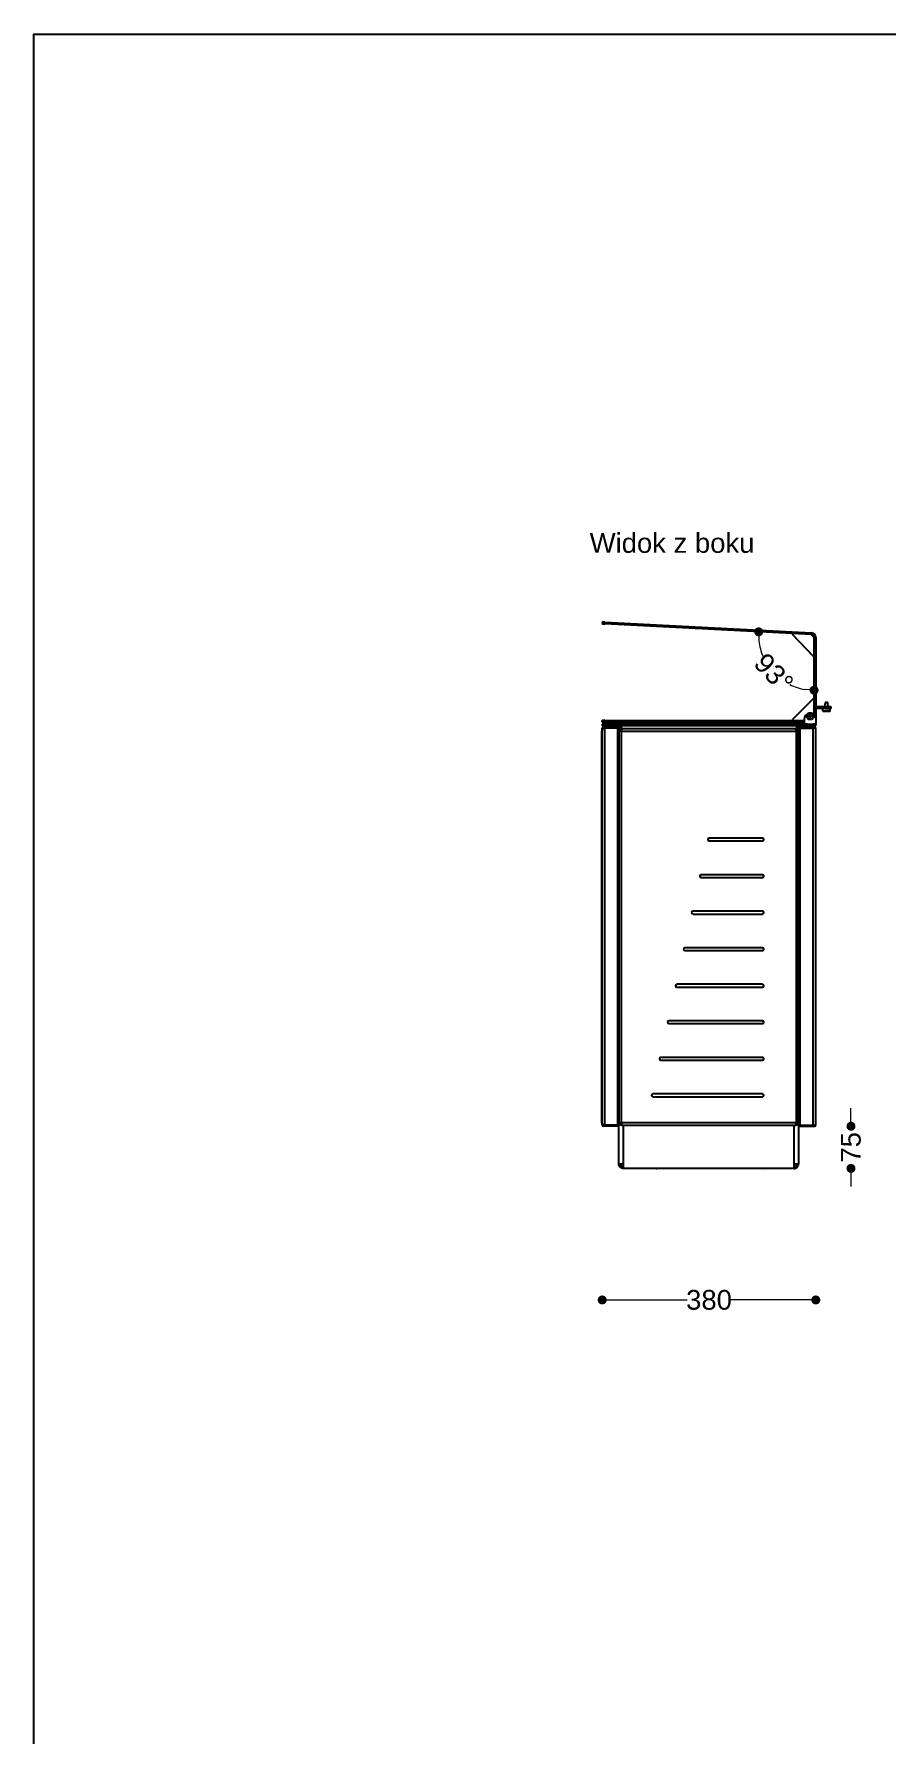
# Model space of a CAD drawing. Header units: millimetres. Extents: x 10366 to 18128, y 24546 to 29685.
# Drawn here: x 10366 to 11882, y 26661 to 29685 of the extents above; entities that cross this region are included whole.
import ezdxf

# ---------------------------------------------------------------- set-up
doc = ezdxf.new("R2010")
doc.units = ezdxf.units.MM
doc.header["$LTSCALE"] = 3
doc.layers.add('DomyÅ›lny', color=7, linetype='Continuous')
doc.styles.get("Standard").update_dxf_attribs({"font": 'arial.ttf'})
doc.dimstyles.new('MATEUSZ', dxfattribs={"dimtxt": 35, "dimasz": 16, "dimexe": 0.18, "dimexo": 0.0625, "dimgap": 0.09, "dimtad": 0, "dimdec": 0, "dimdsep": 46, "dimtxsty": 'Standard', "dimblk": 'DOT', "dimcen": 0.09, "dimse1": 1, "dimse2": 1, "dimadec": 0, "dimazin": 0, "dimtfac": 1, "dimtdec": 0, "dimtofl": 0, "dimtmove": 0, "dimatfit": 3, "dimfxl": 1, "dimtolj": 1, "dimtzin": 0, "dimlwd": 9, "dimlwe": 9, "dimarcsym": 0})

# ---------------------------------------------------------------- blocks, each defined once
blk = doc.blocks.new('_Dot')
at = {"color": 0, "linetype": 'ByBlock', "lineweight": -2}
blk.add_line((-0.5, 0), (-1, 0), dxfattribs=at)
at = {"color": 0, "linetype": 'ByBlock', "const_width": 0.5}
blk.add_lwpolyline([(-0.25, 0, 1), (0.25, 0, 1)], format="xyb", close=True, dxfattribs=at)
blk = doc.blocks.new('*D34')
at = {"color": 0, "lineweight": 9, "transparency": 16777216}
for p, q in [((11393.3, 27432.8), (11528.6, 27432.8)), ((11741.3, 27432.8), (11605.9, 27432.8))]:
    blk.add_line(p, q, dxfattribs=at)
at = {"layer": 'Defpoints', "color": 0, "transparency": 16777216}
for p in [(11377.3, 27743.8), (11757.3, 27743.8), (11757.3, 27432.8)]:
    blk.add_point(p, dxfattribs=at)
at = {"color": 0, "lineweight": 9, "transparency": 16777216, "xscale": 16, "yscale": 16, "zscale": 16, "rotation": 180}
blk.add_blockref('_Dot', (11377.3, 27432.8), dxfattribs=at)
at = {"color": 0, "lineweight": 9, "transparency": 16777216, "xscale": 16, "yscale": 16, "zscale": 16}
blk.add_blockref('_Dot', (11757.3, 27432.8), dxfattribs=at)
at = {"color": 0, "transparency": 16777216, "insert": (11567.3, 27432.8), "char_height": 35, "attachment_point": 5}
blk.add_mtext('\\A1;380', dxfattribs=at)
blk = doc.blocks.new('*D36')
at = {"color": 0, "lineweight": 9, "transparency": 16777216}
for p, q in [((11819.9, 27757.8), (11819.9, 27773.8)), ((11819.9, 27650.8), (11819.9, 27634.8))]:
    blk.add_line(p, q, dxfattribs=at)
at = {"layer": 'Defpoints', "color": 0, "transparency": 16777216}
for p in [(11752.7, 27741.8), (11819.9, 27741.8), (11718.7, 27666.8)]:
    blk.add_point(p, dxfattribs=at)
at = {"color": 0, "lineweight": 9, "transparency": 16777216, "xscale": 16, "yscale": 16, "zscale": 16}
for p, rotation in [((11819.9, 27741.8), 270), ((11819.9, 27666.8), 90)]:
    blk.add_blockref('_Dot', p, dxfattribs=dict(at, rotation=rotation))
at = {"color": 0, "transparency": 16777216, "insert": (11819.9, 27704.3), "char_height": 35, "attachment_point": 5, "rotation": 90}
blk.add_mtext('\\A1;75', dxfattribs=at)
blk = doc.blocks.new('*D38')
at = {"color": 0, "lineweight": 9, "transparency": 16777216}
for start, end in [(186.3, 203.0852), (243.9148, 260.7)]:
    blk.add_arc((11754.2, 28616.1), 98.7, start, end, dxfattribs=at)
at = {"layer": 'Defpoints', "color": 0, "transparency": 16777216}
for p in [(11382.1, 28635.6), (11749.5, 28616.3), (11754.2, 28611.3), (11667.1, 28569.7), (11754.2, 28474)]:
    blk.add_point(p, dxfattribs=at)
at = {"color": 0, "lineweight": 9, "transparency": 16777216, "xscale": 16, "yscale": 16, "zscale": 16}
for p, rotation in [((11655.7, 28621.2), 91.65000915364831), ((11754.2, 28517.4), 355.3499908463567)]:
    blk.add_blockref('_Dot', p, dxfattribs=dict(at, rotation=rotation))
at = {"color": 0, "transparency": 16777216, "insert": (11682.6, 28548.1), "char_height": 35, "attachment_point": 5, "rotation": 313.5}
blk.add_mtext('\\A1;93°', dxfattribs=at)

msp = doc.modelspace()

# ---------------------------------------------------------------- linework, layer by layer
msp.add_lwpolyline([(10366.2, 24552.5), (10366.2, 29684.6), (13995, 29684.6), (13995, 24552.5)], close=True)
at = {"layer": 'DomyÅ›lny'}
for p, q in [((11377.2, 28638.8), (11377.1, 28635.8)), ((11378.7, 28638.7), (11378.5, 28635.7)), ((11382.1, 28635.6), (11382.2, 28638.6)), ((11382.2, 28638.6), (11749.6, 28619.3)), ((11749.5, 28616.3), (11382.1, 28635.6)), ((11752.5, 28577.9), (11715.9, 28616.3)), ((11716, 28616.3), (11752.5, 28577.8)), ((11748.8, 28616.3), (11716.8, 28618)), ((11749.5, 28616), (11754.2, 28611.1)), ((11754.2, 28474), (11754.2, 28611.3)), ((11754.2, 28578.5), (11754.2, 28611.1)), ((11757.2, 28611.3), (11757.2, 28463.8)), ((11752.5, 28502.1), (11715.9, 28465.5)), ((11754.2, 28474), (11754.2, 28501.4)), ((11774.2, 28487.8), (11757.2, 28487.8)), ((11774, 28495.4), (11772.5, 28486.9)), ((11774.2, 28487.8), (11774.2, 28484.8)), ((11778, 28495.4), (11778.4, 28493.3)), ((11778.4, 28493.3), (11779.5, 28486.9)), ((11784.2, 28487.8), (11784.2, 28484.8)), ((11377.2, 28460.8), (11377.2, 28463.8)), ((11377.3, 28456.8), (11377.3, 28453.8)), ((11378.7, 28456.8), (11378.7, 28453.8)), ((11382.2, 28463.8), (11737.2, 28463.8)), ((11382.2, 28460.8), (11382.2, 28463.8)), ((11382.2, 28460.8), (11737.2, 28460.8)), ((11382.3, 28456.8), (11402.2, 28456.8)), ((11382.3, 28453.8), (11382.3, 28456.8)), ((11386.2, 28461.4), (11386.2, 28456.8)), ((11398.2, 28461.4), (11398.2, 28456.8)), ((11402.2, 28453.8), (11402.2, 28456.8)), ((11402.2, 28456.8), (11732.2, 28456.8)), ((11402.2, 28453.8), (11402.2, 28456.8)), ((11716.6, 28463.8), (11737.2, 28463.8)), ((11732.2, 28456.8), (11752.2, 28456.8)), ((11732.2, 28456.8), (11732.2, 28453.8)), ((11732.2, 28453.8), (11732.2, 28456.8)), ((11737.2, 28456.8), (11737.2, 28466.8)), ((11742.5, 28456.8), (11737.2, 28456.8)), ((11742.5, 28456.8), (11742.5, 28453.8)), ((11757.2, 28456.8), (11752, 28456.8)), ((11752, 28456.8), (11752, 28453.8)), ((11752.2, 28456.8), (11752.2, 28453.8)), ((11755.8, 28456.8), (11755.8, 28453.8)), ((11774.2, 28484.8), (11757.2, 28484.8)), ((11757.2, 28466.8), (11757.2, 28456.8)), ((11757.2, 28453.8), (11757.2, 28456.8)), ((11770, 28480.2), (11770, 28484.8)), ((11782, 28484.8), (11782, 28480.2)), ((11376.8, 27748), (11376.8, 28444.7)), ((11377.3, 27743.8), (11377.3, 28449.8)), ((11405.3, 28451.8), (11381.7, 28451.8)), ((11405.3, 28449.8), (11381.7, 28449.8)), ((11381.7, 27743.8), (11381.7, 28449.8)), ((11402.2, 28453.8), (11382.3, 28453.8)), ((11389.2, 28451.8), (11388.7, 28454.7)), ((11395.6, 28453.8), (11395.2, 28451.8)), ((11732.2, 28453.8), (11402.2, 28453.8)), ((11405.3, 27743.8), (11405.3, 28449.8)), ((11407.3, 27743.8), (11407.3, 28449.8)), ((11408.8, 28447), (11407.3, 28447)), ((11408.8, 28444.7), (11408.8, 28447)), ((11409.1, 28447.3), (11409.1, 28448.8)), ((11409.1, 28448.8), (11411.4, 28448.8)), ((11411.4, 28447.3), (11409.1, 28447.3)), ((11722.1, 28448.8), (11411.4, 28448.8)), ((11411.4, 27748), (11411.4, 28444.7)), ((11411.4, 28444.7), (11722.1, 28444.7)), ((11722.1, 28448.8), (11724.4, 28448.8)), ((11722.1, 28447.3), (11724.4, 28447.3)), ((11722.1, 28444.7), (11722.1, 27748)), ((11724.4, 28447.3), (11724.4, 28448.8)), ((11724.8, 28447), (11726.3, 28447)), ((11724.8, 28444.7), (11724.8, 28447)), ((11724.8, 28444.7), (11726.3, 28444.7)), ((11726.3, 28447), (11726.3, 28444.7)), ((11726.3, 27748), (11726.3, 28444.7)), ((11727.2, 27743.8), (11727.2, 28449.8)), ((11729.2, 28451.8), (11752.7, 28451.8)), ((11729.2, 28449.8), (11752.7, 28449.8)), ((11729.2, 27743.8), (11729.2, 28449.8)), ((11752.2, 28453.8), (11732.2, 28453.8)), ((11742.5, 28453.8), (11752, 28453.8)), ((11752.7, 27743.8), (11752.7, 28449.8)), ((11757.2, 27743.8), (11757.2, 28449.8)), ((11727.2, 28403.8), (11726.3, 28403.8)), ((11662.5, 28254.3), (11567.5, 28254.3)), ((11567.5, 28249.3), (11662.5, 28249.3)), ((11662.5, 28189.3), (11553.2, 28189.3)), ((11553.2, 28184.3), (11662.5, 28184.3)), ((11662.5, 28124.3), (11538.9, 28124.3)), ((11538.9, 28119.3), (11662.5, 28119.3)), ((11662.5, 28059.3), (11524.6, 28059.3)), ((11524.6, 28054.3), (11662.5, 28054.3)), ((11662.5, 27994.3), (11510.3, 27994.3)), ((11510.3, 27989.3), (11662.5, 27989.3)), ((11662.5, 27929.3), (11496.1, 27929.3)), ((11496.1, 27924.3), (11662.5, 27924.3)), ((11662.5, 27864.3), (11481.8, 27864.3)), ((11481.8, 27859.3), (11662.5, 27859.3)), ((11662.5, 27799.3), (11467.5, 27799.3)), ((11467.5, 27794.3), (11662.5, 27794.3)), ((11726.8, 27791.8), (11726.8, 27674.8)), ((11405.3, 27743.8), (11381.7, 27743.8)), ((11405.3, 27741.8), (11381.7, 27741.8)), ((11406.8, 27674.8), (11406.8, 27742.5)), ((11408.8, 27745.7), (11407.3, 27745.7)), ((11408.8, 27748), (11408.8, 27745.7)), ((11409.1, 27745.3), (11409.1, 27743.8)), ((11411.4, 27745.3), (11409.1, 27745.3)), ((11411.4, 27743.8), (11409.1, 27743.8)), ((11722.1, 27748), (11411.4, 27748)), ((11411.4, 27745.3), (11411.4, 27743.8)), ((11411.4, 27743.8), (11722.1, 27743.8)), ((11414.8, 27743.8), (11414.8, 27674.8)), ((11718.7, 27674.8), (11718.7, 27743.8)), ((11722.1, 27745.3), (11722.1, 27743.8)), ((11722.1, 27745.3), (11724.4, 27745.3)), ((11724.4, 27743.8), (11722.1, 27743.8)), ((11724.4, 27745.3), (11724.4, 27743.8)), ((11724.8, 27748), (11726.3, 27748)), ((11724.8, 27748), (11724.8, 27745.7)), ((11724.8, 27745.7), (11726.3, 27745.7)), ((11726.3, 27748), (11726.3, 27745.7)), ((11729.2, 27743.8), (11752.7, 27743.8)), ((11729.2, 27741.8), (11752.7, 27741.8)), ((11409.8, 27674.8), (11409.8, 27668.6)), ((11414.8, 27674.8), (11414.8, 27666.8)), ((11718.7, 27666.8), (11718.7, 27674.8)), ((11723.8, 27668.6), (11723.8, 27674.8)), ((11566.8, 27666.8), (11414.8, 27666.8)), ((11718.7, 27666.8), (11566.8, 27666.8))]:
    msp.add_line(p, q, dxfattribs=at)
for points in [[(11378.7, 28638.7, 0), (11377.2, 28638.8, 0)], [(11382.2, 28638.6, 0), (11378.7, 28638.7, 0)], [(11377.1, 28635.8, 0), (11377.1, 28635.8, 0), (11377.1, 28635.8, 0), (11377.1, 28635.8, 0), (11377.1, 28635.8, 0), (11377.1, 28635.8, 0), (11377.1, 28635.8, 0), (11377.1, 28635.8, 0), (11377.1, 28635.8, 0), (11377.1, 28635.8, 0), (11377.1, 28635.8, 0), (11377.1, 28635.8, 0), (11377.1, 28635.8, 0), (11377.1, 28635.8, 0), (11377.1, 28635.8, 0), (11377.2, 28635.8, 0), (11378.5, 28635.7, 0)], [(11378.5, 28635.7, 0), (11382.1, 28635.6, 0)], [(11748.8, 28616.3, 0), (11748.9, 28616.3, 0), (11749, 28616.3, 0), (11749.1, 28616.3, 0), (11749.2, 28616.3, 0)], [(11781.3, 28487.8, 0), (11784, 28487.8, 0), (11784.2, 28487.8, 0), (11784.2, 28487.8, 0), (11784.2, 28487.8, 0), (11784.2, 28487.8, 0), (11784.2, 28487.8, 0), (11784.2, 28487.8, 0), (11784.2, 28487.8, 0), (11784.2, 28487.8, 0), (11784.2, 28487.8, 0), (11784.2, 28487.8, 0), (11784.2, 28487.8, 0), (11784.2, 28487.8, 0), (11784.2, 28487.8, 0), (11784.2, 28487.8, 0), (11784.2, 28487.8, 0), (11784.2, 28487.8, 0), (11784.2, 28487.8, 0), (11784.2, 28487.8, 0), (11784.2, 28487.8, 0), (11784.2, 28487.8, 0), (11784.1, 28487.8, 0), (11783.5, 28487.8, 0), (11781.4, 28487.8, 0), (11774.2, 28487.8, 0)], [(11382.2, 28463.8, 0), (11377.2, 28463.8, 0)], [(11377.2, 28460.8, 0), (11377.2, 28460.8, 0), (11377.2, 28460.8, 0), (11377.2, 28460.8, 0), (11377.2, 28460.8, 0), (11377.2, 28460.8, 0), (11377.2, 28460.8, 0), (11377.2, 28460.8, 0), (11377.2, 28460.8, 0), (11377.2, 28460.8, 0), (11377.2, 28460.8, 0), (11377.2, 28460.8, 0), (11377.2, 28460.8, 0), (11377.2, 28460.8, 0), (11377.3, 28460.8, 0), (11377.4, 28460.8, 0), (11377.8, 28460.8, 0), (11382.2, 28460.8, 0)], [(11378.7, 28456.8, 0), (11377.3, 28456.8, 0)], [(11382.3, 28456.8, 0), (11378.7, 28456.8, 0)], [(11747.2, 28472.6, 0), (11745.7, 28471.7, 0)], [(11745.7, 28471.7, 0), (11745.7, 28470, 0)], [(11745.7, 28470, 0), (11747.2, 28469.1, 0)], [(11748.7, 28471.7, 0), (11747.2, 28472.6, 0)], [(11747.2, 28469.1, 0), (11748.7, 28470, 0)], [(11748.7, 28470, 0), (11748.7, 28471.7, 0)], [(11755.8, 28456.8, 0), (11752.2, 28456.8, 0)], [(11774.2, 28484.8, 0), (11783.5, 28484.8, 0), (11784.2, 28484.8, 0), (11784.2, 28484.8, 0), (11784.2, 28484.8, 0), (11784.2, 28484.8, 0), (11784.2, 28484.8, 0), (11784.2, 28484.8, 0), (11784.2, 28484.8, 0), (11784.2, 28484.8, 0), (11784.2, 28484.8, 0), (11784.2, 28484.8, 0), (11784.2, 28484.8, 0), (11784.2, 28484.8, 0), (11784.2, 28484.8, 0), (11784.2, 28484.8, 0), (11784.2, 28484.8, 0), (11784.2, 28484.8, 0), (11784.2, 28484.8, 0), (11784.2, 28484.8, 0), (11784.2, 28484.8, 0), (11784.2, 28484.8, 0), (11784.2, 28484.8, 0), (11784.1, 28484.8, 0), (11783.5, 28484.8, 0), (11781.3, 28484.8, 0)], [(11377.3, 28453.8, 0), (11377.3, 28453.8, 0), (11377.3, 28453.8, 0), (11377.3, 28453.8, 0), (11377.3, 28453.8, 0), (11377.3, 28453.8, 0), (11377.3, 28453.8, 0), (11377.3, 28453.8, 0), (11377.3, 28453.8, 0), (11377.3, 28453.8, 0), (11377.3, 28453.8, 0), (11377.3, 28453.8, 0), (11377.3, 28453.8, 0), (11377.3, 28453.8, 0), (11377.3, 28453.8, 0), (11377.4, 28453.8, 0), (11377.9, 28453.8, 0), (11378.7, 28453.8, 0)], [(11377.3, 28449.8, 0), (11377.3, 28449.8, 0), (11377.3, 28449.8, 0), (11377.3, 28449.8, 0), (11377.3, 28449.8, 0), (11377.3, 28449.8, 0), (11377.3, 28449.8, 0), (11377.3, 28449.8, 0), (11377.3, 28449.8, 0), (11377.3, 28449.8, 0), (11377.3, 28449.8, 0), (11377.3, 28449.8, 0), (11377.3, 28449.8, 0), (11377.3, 28449.8, 0), (11377.3, 28449.8, 0), (11377.4, 28449.8, 0), (11377.8, 28449.8, 0), (11381.7, 28449.8, 0)], [(11378.7, 28453.8, 0), (11382.3, 28453.8, 0)], [(11379.3, 28451.8, 0), (11379.3, 28451.8, 0), (11379.3, 28451.8, 0), (11379.3, 28451.8, 0), (11379.3, 28451.8, 0), (11379.3, 28451.8, 0), (11379.3, 28451.8, 0), (11379.3, 28451.8, 0), (11379.3, 28451.8, 0), (11379.3, 28451.8, 0), (11379.3, 28451.8, 0), (11379.3, 28451.8, 0), (11379.3, 28451.8, 0), (11379.3, 28451.8, 0), (11379.3, 28451.8, 0), (11379.6, 28451.8, 0), (11381.7, 28451.8, 0)], [(11381.7, 28449.8, 0), (11381.7, 28451.8, 0)], [(11405.3, 28451.8, 0), (11405.3, 28451.8, 0), (11405.3, 28451.8, 0), (11405.3, 28451.8, 0), (11405.3, 28451.8, 0), (11405.3, 28451.8, 0), (11405.3, 28451.8, 0), (11405.3, 28451.8, 0), (11405.3, 28451.8, 0), (11405.3, 28451.8, 0), (11405.3, 28451.8, 0), (11405.3, 28451.8, 0), (11405.3, 28451.8, 0), (11405.3, 28451.8, 0), (11405.3, 28451.8, 0), (11405.3, 28451.8, 0), (11405.3, 28451.6, 0), (11405.3, 28449.8, 0)], [(11405.3, 28449.8, 0), (11407.3, 28449.8, 0)], [(11411.4, 28444.7, 0), (11407.3, 28444.7, 0)], [(11409.1, 28444.7, 0), (11409.1, 28447.3, 0)], [(11410.3, 28448.8, 0), (11410.3, 28453.8, 0)], [(11410.7, 28453.8, 0), (11410.7, 28453.8, 0), (11410.7, 28453.8, 0), (11410.7, 28453.8, 0), (11410.7, 28453.8, 0), (11410.7, 28453.8, 0), (11410.7, 28453.8, 0), (11410.7, 28453.8, 0), (11410.7, 28453.8, 0), (11410.7, 28453.8, 0), (11410.7, 28453.8, 0), (11410.7, 28453.8, 0), (11410.7, 28453.8, 0), (11410.7, 28453.8, 0), (11410.7, 28453.8, 0), (11410.7, 28453.7, 0), (11410.7, 28453.2, 0), (11410.7, 28448.8, 0)], [(11411.4, 28448.8, 0), (11411.4, 28448.8, 0), (11411.4, 28448.8, 0), (11411.4, 28448.8, 0), (11411.4, 28448.8, 0), (11411.4, 28448.8, 0), (11411.4, 28448.8, 0), (11411.4, 28448.8, 0), (11411.4, 28448.8, 0), (11411.4, 28448.8, 0), (11411.4, 28448.8, 0), (11411.4, 28448.8, 0), (11411.4, 28448.8, 0), (11411.4, 28448.8, 0), (11411.4, 28448.8, 0), (11411.4, 28448.7, 0), (11411.4, 28448.3, 0), (11411.4, 28444.7, 0)], [(11722.1, 28444.7, 0), (11722.1, 28448.8, 0)], [(11726.3, 28444.7, 0), (11726.3, 28444.7, 0), (11726.3, 28444.7, 0), (11726.3, 28444.7, 0), (11726.3, 28444.7, 0), (11726.3, 28444.7, 0), (11726.3, 28444.7, 0), (11726.3, 28444.7, 0), (11726.3, 28444.7, 0), (11726.3, 28444.7, 0), (11726.3, 28444.7, 0), (11726.3, 28444.7, 0), (11726.3, 28444.7, 0), (11726.2, 28444.7, 0), (11726.2, 28444.7, 0), (11726.1, 28444.7, 0), (11725.7, 28444.7, 0), (11722.1, 28444.7, 0)], [(11723.7, 28448.8, 0), (11723.7, 28453.8, 0)], [(11724.2, 28453.8, 0), (11724.2, 28448.8, 0)], [(11724.4, 28444.7, 0), (11724.4, 28447.3, 0)], [(11729.2, 28449.8, 0), (11727.2, 28449.8, 0)], [(11729.2, 28451.8, 0), (11729.2, 28451.8, 0), (11729.2, 28451.8, 0), (11729.2, 28451.8, 0), (11729.2, 28451.8, 0), (11729.2, 28451.8, 0), (11729.2, 28451.8, 0), (11729.2, 28451.8, 0), (11729.2, 28451.8, 0), (11729.2, 28451.8, 0), (11729.2, 28451.8, 0), (11729.2, 28451.8, 0), (11729.2, 28451.8, 0), (11729.2, 28451.8, 0), (11729.2, 28451.8, 0), (11729.2, 28451.8, 0), (11729.2, 28451.6, 0), (11729.2, 28449.8, 0)], [(11752.2, 28453.8, 0), (11755.8, 28453.8, 0)], [(11755.2, 28451.8, 0), (11755.2, 28451.8, 0), (11755.2, 28451.8, 0), (11755.2, 28451.8, 0), (11755.2, 28451.8, 0), (11755.2, 28451.8, 0), (11755.2, 28451.8, 0), (11755.2, 28451.8, 0), (11755.2, 28451.8, 0), (11755.2, 28451.8, 0), (11755.2, 28451.8, 0), (11755.2, 28451.8, 0), (11755.2, 28451.8, 0), (11755.2, 28451.8, 0), (11755.2, 28451.8, 0), (11755.1, 28451.8, 0), (11754.9, 28451.8, 0), (11752.7, 28451.8, 0)], [(11752.7, 28449.8, 0), (11752.7, 28451.8, 0)], [(11757.2, 28449.8, 0), (11757.2, 28449.8, 0), (11757.2, 28449.8, 0), (11757.2, 28449.8, 0), (11757.2, 28449.8, 0), (11757.2, 28449.8, 0), (11757.2, 28449.8, 0), (11757.2, 28449.8, 0), (11757.2, 28449.8, 0), (11757.2, 28449.8, 0), (11757.2, 28449.8, 0), (11757.2, 28449.8, 0), (11757.2, 28449.8, 0), (11757.2, 28449.8, 0), (11757.2, 28449.8, 0), (11757.1, 28449.8, 0), (11756.7, 28449.8, 0), (11752.7, 28449.8, 0)], [(11755.8, 28453.8, 0), (11756.9, 28453.8, 0), (11757.1, 28453.8, 0), (11757.2, 28453.8, 0), (11757.2, 28453.8, 0), (11757.2, 28453.8, 0), (11757.2, 28453.8, 0), (11757.2, 28453.8, 0), (11757.2, 28453.8, 0), (11757.2, 28453.8, 0), (11757.2, 28453.8, 0), (11757.2, 28453.8, 0), (11757.2, 28453.8, 0), (11757.2, 28453.8, 0), (11757.2, 28453.8, 0), (11757.2, 28453.8, 0), (11757.2, 28453.8, 0), (11757.2, 28453.8, 0), (11757.2, 28453.8, 0)], [(11381.7, 27743.8, 0), (11378.6, 27743.8, 0), (11377.6, 27743.8, 0), (11377.3, 27743.8, 0), (11377.3, 27743.8, 0), (11377.3, 27743.8, 0), (11377.3, 27743.8, 0), (11377.3, 27743.8, 0), (11377.3, 27743.8, 0), (11377.3, 27743.8, 0), (11377.3, 27743.8, 0), (11377.3, 27743.8, 0), (11377.3, 27743.8, 0), (11377.3, 27743.8, 0), (11377.3, 27743.8, 0), (11377.3, 27743.8, 0), (11377.3, 27743.8, 0), (11377.3, 27743.8, 0), (11377.3, 27743.8, 0)], [(11381.7, 27741.8, 0), (11379.3, 27741.8, 0)], [(11381.7, 27743.8, 0), (11381.7, 27741.8, 0)], [(11407.3, 27743.8, 0), (11407.3, 27743.8, 0), (11407.3, 27743.8, 0), (11407.3, 27743.8, 0), (11407.3, 27743.8, 0), (11407.3, 27743.8, 0), (11407.3, 27743.8, 0), (11407.3, 27743.8, 0), (11407.3, 27743.8, 0), (11407.3, 27743.8, 0), (11407.3, 27743.8, 0), (11407.3, 27743.8, 0), (11407.3, 27743.8, 0), (11407.2, 27743.8, 0), (11407.2, 27743.8, 0), (11407, 27743.8, 0), (11405.3, 27743.8, 0)], [(11405.3, 27743.8, 0), (11405.3, 27741.8, 0)], [(11407.3, 27748, 0), (11407.3, 27748, 0), (11407.3, 27748, 0), (11407.3, 27748, 0), (11407.3, 27748, 0), (11407.3, 27748, 0), (11407.3, 27748, 0), (11407.3, 27748, 0), (11407.3, 27748, 0), (11407.3, 27748, 0), (11407.3, 27748, 0), (11407.3, 27748, 0), (11407.3, 27748, 0), (11407.3, 27748, 0), (11407.3, 27748, 0), (11407.4, 27748, 0), (11407.8, 27748, 0), (11411.4, 27748, 0)], [(11409.1, 27748, 0), (11409.1, 27745.3, 0)], [(11411.4, 27748, 0), (11411.4, 27743.8, 0)], [(11722.1, 27743.8, 0), (11722.1, 27743.8, 0), (11722.1, 27743.8, 0), (11722.1, 27743.8, 0), (11722.1, 27743.8, 0), (11722.1, 27743.8, 0), (11722.1, 27743.8, 0), (11722.1, 27743.8, 0), (11722.1, 27743.8, 0), (11722.1, 27743.8, 0), (11722.1, 27743.8, 0), (11722.1, 27743.8, 0), (11722.1, 27743.8, 0), (11722.1, 27743.8, 0), (11722.1, 27743.9, 0), (11722.1, 27743.9, 0), (11722.1, 27744.3, 0), (11722.1, 27748, 0)], [(11722.1, 27748, 0), (11726.3, 27748, 0)], [(11724.4, 27748, 0), (11724.4, 27745.3, 0)], [(11727.2, 27743.8, 0), (11727.2, 27743.8, 0), (11727.2, 27743.8, 0), (11727.2, 27743.8, 0), (11727.2, 27743.8, 0), (11727.2, 27743.8, 0), (11727.2, 27743.8, 0), (11727.2, 27743.8, 0), (11727.2, 27743.8, 0), (11727.2, 27743.8, 0), (11727.2, 27743.8, 0), (11727.2, 27743.8, 0), (11727.2, 27743.8, 0), (11727.2, 27743.8, 0), (11727.2, 27743.8, 0), (11727.3, 27743.8, 0), (11727.5, 27743.8, 0), (11729.2, 27743.8, 0)], [(11729.2, 27743.8, 0), (11729.2, 27741.8, 0)], [(11752.7, 27743.8, 0), (11755.9, 27743.8, 0), (11756.9, 27743.8, 0), (11757.1, 27743.8, 0), (11757.2, 27743.8, 0), (11757.2, 27743.8, 0), (11757.2, 27743.8, 0), (11757.2, 27743.8, 0), (11757.2, 27743.8, 0), (11757.2, 27743.8, 0), (11757.2, 27743.8, 0), (11757.2, 27743.8, 0), (11757.2, 27743.8, 0), (11757.2, 27743.8, 0), (11757.2, 27743.8, 0), (11757.2, 27743.8, 0), (11757.2, 27743.8, 0), (11757.2, 27743.8, 0), (11757.2, 27743.8, 0)], [(11752.7, 27743.8, 0), (11752.7, 27741.8, 0)], [(11752.7, 27741.8, 0), (11755.2, 27741.8, 0)], [(11406.8, 27674.8, 0), (11406.8, 27674.8, 0), (11406.8, 27674.8, 0), (11406.8, 27674.8, 0), (11406.8, 27674.8, 0), (11406.8, 27674.8, 0), (11406.8, 27674.8, 0), (11406.8, 27674.8, 0), (11406.8, 27674.8, 0), (11406.8, 27674.8, 0), (11406.8, 27674.8, 0), (11406.8, 27674.8, 0), (11406.8, 27674.8, 0), (11406.8, 27674.8, 0), (11406.8, 27674.8, 0), (11407, 27674.8, 0), (11407.7, 27674.8, 0), (11414.8, 27674.8, 0)], [(11409.8, 27668.6, 0), (11409.1, 27669.2, 0), (11408.5, 27669.9, 0), (11408, 27670.6, 0), (11407.6, 27671.4, 0), (11407.2, 27672.2, 0), (11407, 27673.1, 0), (11406.8, 27673.9, 0), (11406.8, 27674.8, 0)], [(11409.8, 27674.8, 0), (11409.8, 27674.4, 0), (11409.9, 27673.9, 0), (11410, 27673.4, 0), (11410.1, 27672.9, 0), (11410.4, 27672.5, 0), (11410.6, 27672.1, 0), (11410.9, 27671.7, 0), (11411.2, 27671.3, 0), (11411.6, 27671, 0), (11412, 27670.7, 0), (11412.4, 27670.4, 0), (11412.9, 27670.2, 0), (11413.3, 27670, 0), (11413.8, 27669.9, 0), (11414.3, 27669.8, 0), (11414.8, 27669.8, 0)], [(11414.8, 27666.8, 0), (11413.4, 27666.9, 0), (11412.1, 27667.3, 0), (11410.9, 27667.8, 0), (11409.8, 27668.6, 0)], [(11718.7, 27674.8, 0), (11726.8, 27674.8, 0)], [(11723.8, 27674.8, 0), (11723.7, 27674.4, 0), (11723.7, 27673.9, 0), (11723.5, 27673.4, 0), (11723.4, 27672.9, 0), (11723.2, 27672.5, 0), (11722.9, 27672.1, 0), (11722.6, 27671.7, 0), (11722.3, 27671.3, 0), (11721.9, 27671, 0), (11721.5, 27670.7, 0), (11721.1, 27670.4, 0), (11720.7, 27670.2, 0), (11720.2, 27670, 0), (11719.7, 27669.9, 0), (11719.2, 27669.8, 0), (11718.7, 27669.8, 0)], [(11718.7, 27666.8, 0), (11720.1, 27666.9, 0), (11721.4, 27667.3, 0), (11722.6, 27667.8, 0), (11723.8, 27668.6, 0)], [(11723.8, 27668.6, 0), (11724.4, 27669.2, 0), (11725, 27669.9, 0), (11725.5, 27670.6, 0), (11726, 27671.4, 0), (11726.3, 27672.2, 0), (11726.6, 27673.1, 0), (11726.7, 27673.9, 0), (11726.8, 27674.8, 0)]]:
    msp.add_polyline3d(points, dxfattribs=at)
for points in [[(11774, 28495.4, 0), (11774, 28495.4, 0), (11774, 28495.4, 0), (11774, 28495.4, 0), (11774, 28495.4, 0), (11774, 28495.4, 0), (11774, 28495.4, 0), (11774, 28495.4, 0), (11774, 28495.4, 0), (11774, 28495.4, 0), (11774, 28495.4, 0), (11774, 28495.4, 0), (11774.1, 28495.4, 0), (11774.1, 28495.4, 0), (11774.3, 28495.4, 0), (11777.7, 28495.4, 0), (11778, 28495.4, 0), (11778, 28495.4, 0), (11778, 28495.4, 0), (11778, 28495.4, 0), (11778, 28495.4, 0), (11778, 28495.4, 0), (11778, 28495.4, 0), (11778, 28495.4, 0), (11778, 28495.4, 0), (11778, 28495.4, 0), (11778, 28495.4, 0), (11778, 28495.4, 0), (11778, 28495.4, 0), (11778, 28495.4, 0), (11778, 28495.4, 0), (11778, 28495.4, 0), (11778, 28495.4, 0), (11778, 28495.4, 0), (11778, 28495.4, 0), (11778, 28495.4, 0), (11777.8, 28495.4, 0)], [(11770, 28480.2, 0), (11770, 28480.2, 0), (11770, 28480.2, 0), (11770, 28480.2, 0), (11770, 28480.2, 0), (11770, 28480.2, 0), (11770, 28480.2, 0), (11770, 28480.2, 0), (11770, 28480.2, 0), (11770, 28480.2, 0), (11770, 28480.2, 0), (11770.1, 28480.2, 0), (11770.1, 28480.2, 0), (11770.2, 28480.2, 0), (11770.8, 28480.2, 0), (11781.1, 28480.2, 0), (11782, 28480.2, 0), (11782, 28480.2, 0), (11782, 28480.2, 0), (11782, 28480.2, 0), (11782, 28480.2, 0), (11782, 28480.2, 0), (11782, 28480.2, 0), (11782, 28480.2, 0), (11782, 28480.2, 0), (11782, 28480.2, 0), (11782, 28480.2, 0), (11782, 28480.2, 0), (11782, 28480.2, 0), (11782, 28480.2, 0), (11782, 28480.2, 0), (11782, 28480.2, 0), (11782, 28480.2, 0), (11782, 28480.2, 0), (11782, 28480.2, 0), (11781.9, 28480.2, 0), (11781.3, 28480.2, 0)]]:
    msp.add_polyline3d(points, close=True, dxfattribs=at)
for radius in [5.75, 5.75, 4.75]:
    msp.add_circle((11747.2, 28470.8), radius, dxfattribs=at)
for centre, radius, start, end in [((11716.7, 28617), 1, 155.2314, 223.4627), ((11716.7, 28617), 1, 155.2686, 223.5373), ((11716.7, 28617), 1, 87, 155.2314), ((11716.7, 28617), 1, 87, 155.2686), ((11748.8, 28615.3), 1, 43.5, 65.25), ((11749.2, 28611.3), 5.02, 0, 87), ((11749.2, 28611.3), 8.02, 0, 87), ((11753.2, 28578.6), 1, 223.5373, 291.7686), ((11753.2, 28578.5), 1, 223.4627, 291.7314), ((11753.2, 28578.5), 1, 291.7314, 0), ((11753.2, 28501.4), 1, 67.5, 135), ((11753.2, 28501.4), 1, 0, 67.5), ((11402.2, 28448.8), 8.02, 73.4807, 90), ((11716.6, 28464.8), 1, 135, 202.5), ((11716.6, 28464.8), 1, 202.5, 270), ((11732.2, 28448.8), 8.02, 90, 105.3156), ((11747.2, 28466.8), 10, 135, 180), ((11747.2, 28466.8), 10, 0, 135), ((11747.2, 28470.8), 6, 67.0734, 111.2343), ((11747.2, 28466.8), 10, 0, 12.0496), ((11380.9, 28444.7), 4.13, 151.5141, 180), ((11379.3, 28449.8), 2, 90, 180), ((11402.2, 28448.8), 5.02, 0, 90), ((11405.3, 28449.8), 2, 0, 90), ((11402.2, 28448.8), 8.02, 0, 38.7509), ((11732.2, 28448.8), 8.02, 141.2491, 180), ((11729.2, 28449.8), 2, 90, 180), ((11732.2, 28448.8), 5.02, 170.0537, 180), ((11732.2, 28448.8), 5.02, 90, 168.2766), ((11729.3, 28449.8), 2, 90, 125.4656), ((11755.2, 28449.8), 2, 0, 90), ((11755.3, 28449.8), 2, 0, 90), ((11567.5, 28251.8), 2.5, 90, 270), ((11662.5, 28251.8), 2.5, 270, 90), ((11553.2, 28186.8), 2.5, 90, 270), ((11662.5, 28186.8), 2.5, 270, 90), ((11662.5, 28186.8), 2.5, 270, 90), ((11538.9, 28121.8), 2.5, 90, 270), ((11662.5, 28121.8), 2.5, 270, 90), ((11524.6, 28056.8), 2.5, 90, 270), ((11662.5, 28056.8), 2.5, 270, 90), ((11510.3, 27991.8), 2.5, 90, 270), ((11662.5, 27991.8), 2.5, 270, 90), ((11496.1, 27926.8), 2.5, 90, 270), ((11662.5, 27926.8), 2.5, 270, 90), ((11481.8, 27861.8), 2.5, 90, 270), ((11662.5, 27861.8), 2.5, 270, 90), ((11467.5, 27796.8), 2.5, 90, 270), ((11662.5, 27796.8), 2.5, 270, 90), ((11380.9, 27748), 4.13, 180, 208.4859), ((11379.3, 27743.8), 2, 180, 270), ((11405.3, 27743.8), 2, 270, 0), ((11729.2, 27743.8), 2, 180, 270), ((11729.3, 27743.8), 2, 180, 270), ((11755.2, 27743.8), 2, 270, 0), ((11755.3, 27743.8), 2, 270, 0), ((11474.2, 27671.8), 5, 251.5332, 270), ((11474.2, 27671.8), 5, 250.7788, 270), ((11664.2, 27671.8), 5, 270, 286.7197)]:
    msp.add_arc(centre, radius, start, end, dxfattribs=at)

# ---------------------------------------------------------------- texts
msp.add_text('Widok z boku', height=34.962).set_placement((11355, 28761.8))

# ---------------------------------------------------------------- dimensions: what is measured, and where the dimension line sits
dim = msp.add_angular_dim_2l(base=(11667.1, 28569.7), line1=((11754.2, 28474), (11754.2, 28611.3)), line2=((11749.5, 28616.3), (11382.1, 28635.6)), dimstyle='MATEUSZ')
dim.commit()
dim.dimension.update_dxf_attribs({"geometry": '*D38', "text_midpoint": (11682.6, 28548.1)})
dim = msp.add_linear_dim(base=(11819.9, 27741.8), p1=(11718.7, 27666.8), p2=(11752.7, 27741.8), angle=90, dimstyle='MATEUSZ')
dim.commit()
dim.dimension.update_dxf_attribs({"geometry": '*D36', "text_midpoint": (11819.9, 27704.3)})
dim = msp.add_linear_dim(base=(11757.3, 27432.8), p1=(11377.3, 27743.8), p2=(11757.3, 27743.8), dimstyle='MATEUSZ')
dim.commit()
dim.dimension.update_dxf_attribs({"geometry": '*D34', "text_midpoint": (11567.3, 27432.8)})

doc.saveas('drawing.dxf')
